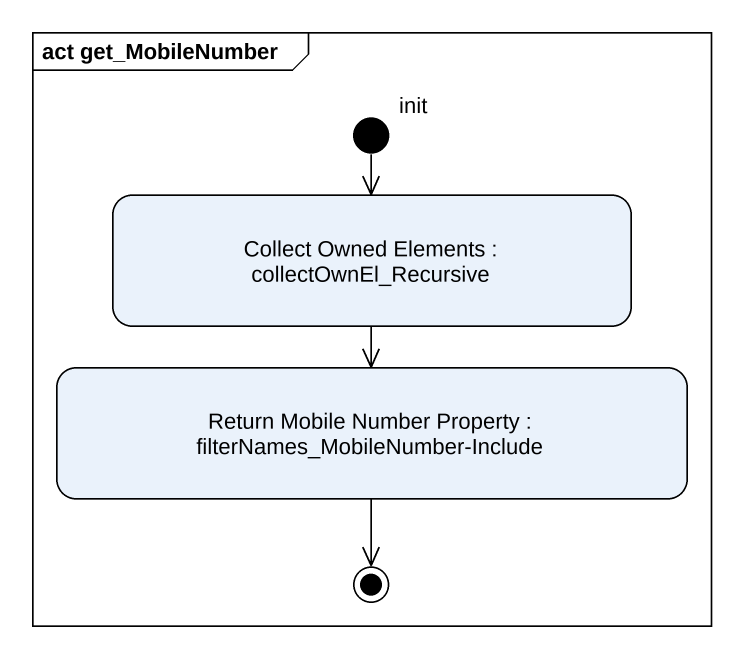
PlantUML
@startuml
mainframe act get_MobileNumber
hide empty description
state init <<start>>
state "Collect Owned Elements : collectOwnEl_Recursive" as Collect_Owned_Elements
state "Return Mobile Number Property : filterNames_MobileNumber-Include" as Return_Mobile_Number
init --> Collect_Owned_Elements
Collect_Owned_Elements --> Return_Mobile_Number
Return_Mobile_Number --> [*]
@enduml
